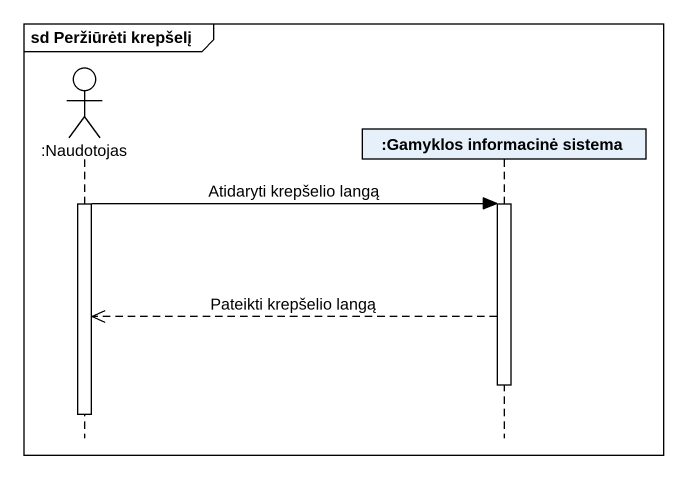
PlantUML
@startuml
mainframe sd Peržiūrėti krepšelį
hide footbox
actor ":Naudotojas" as Naudotojas
participant ":Gamyklos informacinė sistema" as Gamyklos_informacinė_sistema

activate Naudotojas
Naudotojas -> Gamyklos_informacinė_sistema : Atidaryti krepšelio langą
activate Gamyklos_informacinė_sistema
Gamyklos_informacinė_sistema -->> Naudotojas : Pateikti krepšelio langą
deactivate Gamyklos_informacinė_sistema
deactivate Naudotojas
@enduml
